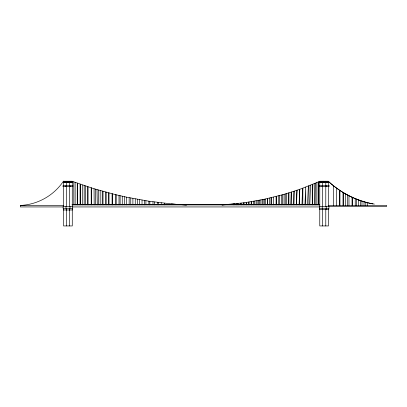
<?xml version="1.0" encoding="UTF-8"?>
<svg xmlns="http://www.w3.org/2000/svg" width="407" height="407" viewBox="0 0 407 407"><rect width="100%" height="100%" fill="white"/><g stroke="black" fill="none" stroke-linecap="round" stroke-linejoin="round"><path stroke-width="0.61" d="M77.244 204.848L77.254 183.114M270.965 204.777L271.001 197.726M302.783 204.848L302.879 188.146M267.582 204.777L267.628 198.499M291.463 204.848L291.585 192.018M288.863 204.848L288.985 192.811M314.606 204.777L314.911 183.394M318.335 204.777L318.65 181.817M299.466 204.848L299.776 189.25M312.342 204.777L312.881 184.249M293.925 204.848L294.347 191.107M299.109 204.777L299.613 189.306M301.974 204.777L302.554 188.268M296.52 204.848L297.054 190.181M309.798 204.777L310.516 185.231M290.73 204.777L291.224 192.129M296.311 204.777L296.886 190.237M304.929 204.777L305.743 187.052L305.749 204.848M307.504 204.777L308.358 186.055M293.177 204.777L293.844 191.28M222.064 204.925L244.668 202.722L264.021 199.328L283.094 194.602L292.491 191.743L301.785 188.563L320.019 181.242L328.246 181.242C340.603 192.806 356.227 200.895 372.904 203.922M63.792 181.242L72.019 181.242L93.524 188.583L115.435 194.622L126.516 197.151L148.881 201.206L171.444 203.917A379.538 378.953 0 0 0 186.559 204.975A380.077 380.072 0 0 1 171.444 203.917M63.792 181.817L72.019 181.817M320.019 181.817L328.246 181.817M328.77 182.046L319.495 182.046L319.495 182.509L328.77 182.509M71.998 204.777L319.765 204.777M72.451 204.848L319.765 204.848M63.553 206.939L20.35 206.939L20.35 205.449L63.802 205.449M328.083 205.449L386.65 205.449L386.65 206.42L319.317 206.42L319.317 208.267L328.948 208.267L328.948 206.42M72.446 206.939L319.953 206.939M374.369 204.105C357.209 201.165 341.02 193.055 328.246 181.242M96.998 189.596L97.283 204.848M94.048 188.736L94.175 204.848M91.193 187.825L91.224 204.848M73.799 181.878L73.815 204.848M367.526 202.625L367.526 205.449M365.796 202.315L365.796 205.449M364 201.653L364 205.449M361.986 201.15L361.986 205.449M360.307 200.493L360.307 205.449M358.496 199.944L358.496 205.449M356.512 199.048L356.512 205.449M355.225 198.702L355.225 205.449M352.345 197.405L352.345 205.449M352.05 197.13L352.05 205.449M348.972 195.787L348.972 205.449M347.68 194.968L347.68 205.449M345.548 193.986L345.548 205.449M343.65 192.709L343.65 205.449M343.025 192.46L343.025 205.449M339.942 190.395L339.942 205.449M339.657 190.313L339.657 205.449M336.548 188.075L336.513 205.449M333.633 185.816L333.633 205.449M328.795 208.267L328.795 209.534L319.47 209.534L319.47 208.267M328.5 182.509L328.5 185.745M328.5 186.554L328.5 206.42M328.5 209.534L328.5 225.936L319.765 225.936L319.765 209.534M326.348 185.745L326.348 186.554M326.231 206.42L326.231 208.267M326.078 208.267L326.078 209.534M326.053 182.046L326.053 182.509M325.783 182.046L325.783 185.745M325.783 186.554L325.783 206.42M325.783 209.534L325.783 225.936M325.529 181.242L325.529 181.817M325.305 181.242L325.305 181.817M323.153 181.242L323.153 181.817M322.929 181.242L322.929 181.817M322.675 182.046L322.675 185.745M322.675 186.554L322.675 206.42M322.675 209.534L322.675 225.936M322.405 182.046L322.405 182.509M322.38 208.267L322.38 209.534M322.227 206.42L322.227 208.267M322.11 185.745L322.11 186.554M319.765 182.046L319.765 185.745M319.765 186.554L319.765 206.42M318.233 182.26L318.233 204.848M316.844 182.58L316.844 204.777M315.181 183.277L315.181 204.848M312.245 184.519L312.245 204.848M308.944 185.831L308.944 204.848M288.278 193.025L288.278 204.777M286.569 193.544L286.569 204.848M285.246 193.946L285.246 204.777M284.066 194.307L284.066 204.848M282.58 194.739L282.58 204.777M281.283 195.085L281.283 204.848M279.39 195.589L279.39 204.777M278.744 195.762L278.744 204.848M276.373 196.393L276.373 204.777M276.094 196.464L276.094 204.848M273.601 197.13L273.596 204.848M271.627 197.583L271.627 204.848M269.607 198.046L269.607 204.848M267.455 198.54L267.455 204.848M265.278 199.038L265.278 204.848M264.723 199.171L264.723 204.777M263.12 199.501L263.12 204.848M262.174 199.684L262.174 204.777M260.856 199.939L260.856 204.848M259.524 200.198L259.524 204.777M258.303 200.432L258.303 204.848M257.107 200.666L257.107 204.777M256.089 200.865L256.089 204.848M254.375 201.195L254.375 204.777M253.592 201.317L253.592 204.848M251.694 201.618L251.694 204.777M251.185 201.699L251.185 204.848M249.074 202.03L249.074 204.777M248.662 202.096L248.662 204.848M246.444 202.442L246.444 204.777M246.21 202.483L246.21 204.848M244.017 202.803L244.017 204.848M243.752 202.834L243.752 204.777M241.219 203.144L241.219 204.848M240.42 203.241L240.42 204.777M238.08 203.525L238.08 204.848M237.195 203.637L237.195 204.777M236.299 203.744L236.299 204.848M234.915 204.848L234.915 203.912A282.875 282.728 0 0 1 222.064 204.96M233.74 204.014L233.74 204.848M164.504 203.19L164.504 204.848M161.243 202.849L161.243 204.777M158.674 202.533L158.674 204.848M157.285 202.345L157.285 204.777M154.67 201.989L154.67 204.848M152.986 201.765L152.986 204.777M149.847 201.338L149.847 204.848M148.876 201.206L148.876 204.777M145.91 200.712L145.91 204.777M144.658 200.509L144.658 204.848M142.028 200.071L142.028 204.777M139.484 199.649L139.484 204.848M137.663 199.349L137.663 204.777M135.251 198.87L135.251 204.848M132.901 198.407L132.901 204.777M130.764 197.99L130.764 204.848M129.156 197.67L129.156 204.777M126.516 197.151L126.516 204.848M124.445 196.678L124.445 204.777M122.263 196.179L122.263 204.848M120.121 195.696L120.121 204.777M119.007 195.436L119.007 204.848M116.214 194.8L116.214 204.777M115.435 194.622L115.435 204.848M112.591 193.885L112.591 204.838M112.093 193.757L112.093 204.848M108.959 192.943L108.959 204.848M108.745 192.887L108.745 204.818M106.191 192.221L106.191 204.848M105.505 192.043L105.505 204.777M103.012 191.351L103.012 204.848M102.223 191.122L102.223 204.777M100.178 190.522L100.178 204.848M98.682 190.084L98.682 204.777M95.497 189.158L95.497 204.777M91.514 187.927L91.514 204.777M87.988 186.782L87.988 204.848M87.764 186.711L87.764 204.777M85.485 185.968L85.485 204.848M84.193 185.551L84.193 204.777M82.718 185.073L82.718 204.848M80.591 184.31L80.591 204.777M80.087 184.132L80.087 204.848M77.549 183.221L77.549 204.777M75.132 182.356L75.132 204.777M72.461 208.267L72.461 209.981L63.35 209.981L63.35 208.267M72.273 182.046L72.273 185.745M72.273 186.554L72.273 206.42M72.273 208.201L72.273 225.936L63.538 225.936L63.538 208.201M70.121 185.745L70.121 186.554M70.004 206.42L70.004 208.267M69.826 182.046L69.826 182.509M69.745 208.267L69.745 209.981M69.556 182.046L69.556 185.745M69.556 186.554L69.556 206.42M69.556 208.201L69.556 225.936M69.302 181.242L69.302 181.817M69.078 181.242L69.078 181.817M66.926 181.242L66.926 181.817M66.702 181.242L66.702 181.817M66.448 182.046L66.448 185.745M66.448 186.554L66.448 206.42M66.448 208.201L66.448 225.936M66.26 208.267L66.26 209.981M66.178 182.046L66.178 182.509M66 206.42L66 208.267M65.883 185.745L65.883 186.554M63.538 206.42L63.538 181.064A55.24 55.235 0 0 1 20.35 205.449M72.543 182.046L63.268 182.046L63.268 182.509L72.543 182.509L72.543 182.046M72.838 185.745L62.973 185.745L62.973 186.554L72.838 186.554L72.838 185.745M329.065 185.745L319.2 185.745L319.2 186.554L329.065 186.554L329.065 185.745M72.721 206.42L63.09 206.42L63.09 208.267L72.721 208.267L72.721 206.42"/></g></svg>
